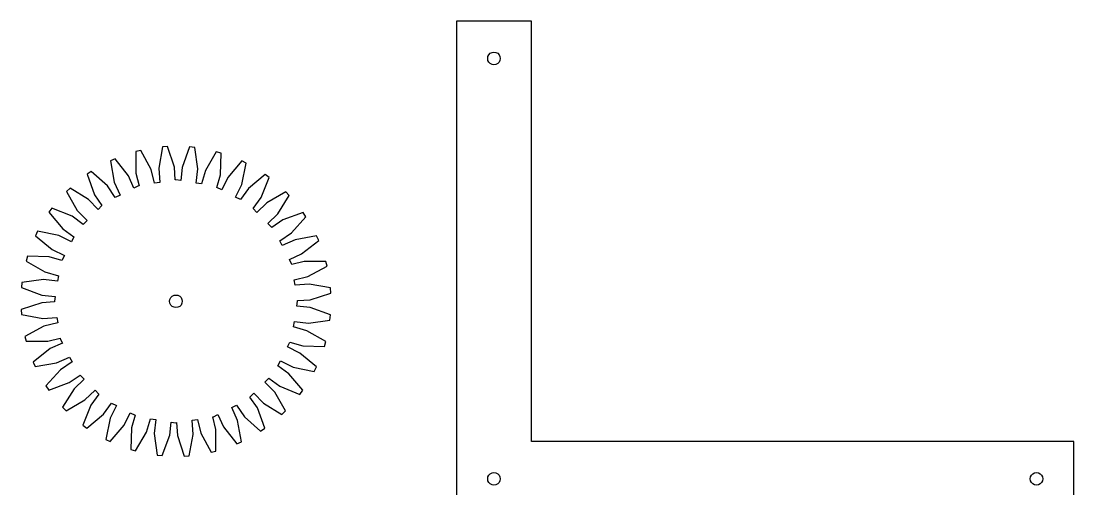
# Model space of a CAD drawing. Header units: metres. Extents: x -192 to 96, y -75 to 83.
# Drawn here: x -16.6 to 96, y 32.9 to 83 of the extents above; entities that cross this region are included whole.
import ezdxf

# ---------------------------------------------------------------- set-up
doc = ezdxf.new("R2010")
doc.units = ezdxf.units.M

msp = doc.modelspace()

# ---------------------------------------------------------------- linework, layer by layer
for p, q in [((38, 83), (30, 83)), ((30, 83), (30, 30)), ((38, 38), (38, 83)), ((33.325, 79), (33.358, 79.2086)), ((33.358, 78.7914), (33.325, 79)), ((33.358, 79.2086), (33.4539, 79.3967)), ((33.4539, 79.3967), (33.6033, 79.5461)), ((33.6033, 79.5461), (33.7914, 79.642)), ((33.7914, 79.642), (34, 79.675)), ((34, 79.675), (34.2086, 79.642)), ((34.2086, 79.642), (34.3967, 79.5461)), ((34.3967, 79.5461), (34.5461, 79.3967)), ((34.5461, 79.3967), (34.642, 79.2086)), ((34.642, 79.2086), (34.675, 79)), ((34.675, 79), (34.642, 78.7914)), ((33.4539, 78.6032), (33.358, 78.7914)), ((33.6033, 78.4539), (33.4539, 78.6032)), ((33.7914, 78.358), (33.6033, 78.4539)), ((34, 78.325), (33.7914, 78.358)), ((34.2086, 78.358), (34, 78.325)), ((34.3967, 78.4539), (34.2086, 78.358)), ((34.5461, 78.6032), (34.3967, 78.4539)), ((34.642, 78.7914), (34.5461, 78.6032)), ((-4.27412, 69.0231), (-4.27559, 66.7039)), ((-3.74857, 69.1542), (-4.27412, 69.0231)), ((-2.65843, 67.1071), (-3.74857, 69.1542)), ((-1.42679, 69.5219), (-1.83098, 67.2382)), ((-0.886475, 69.5597), (-1.42679, 69.5219)), ((-0.168381, 67.3544), (-0.886475, 69.5597)), ((1.46385, 69.5187), (0.66925, 67.3398)), ((2.00253, 69.4621), (1.46385, 69.5187)), ((2.32677, 67.1656), (2.00253, 69.4621)), ((4.31006, 69.0135), (3.14917, 67.0058)), ((4.83072, 68.8642), (4.31006, 69.0135)), ((4.75124, 66.5463), (4.83072, 68.8642)), ((-6.49677, 68.2578), (-6.99159, 68.0375)), ((-6.99159, 68.0375), (-6.5903, 65.7533)), ((-5.06773, 66.4311), (-6.49677, 68.2578)), ((7.0253, 68.0218), (5.53339, 66.2461)), ((7.51213, 67.7844), (7.0253, 68.0218)), ((7.03136, 65.5155), (7.51213, 67.7844)), ((-9.04756, 66.8979), (-9.49661, 66.595)), ((-9.49661, 66.595), (-8.70477, 64.4151)), ((-7.32303, 65.3471), (-9.04756, 66.8979)), ((-4.48611, 65.1248), (-5.06773, 66.4311)), ((-4.27559, 66.7039), (-3.94432, 65.3753)), ((-2.2919, 65.637), (-2.65843, 67.1071)), ((-1.83098, 67.2382), (-1.72528, 65.7267)), ((-0.072861, 65.9885), (-0.168381, 67.3544)), ((0.66925, 67.3398), (0.519775, 65.9177)), ((2.16817, 65.6566), (2.32677, 67.1656)), ((3.14917, 67.0058), (2.73648, 65.5666)), ((4.36179, 65.1882), (4.75124, 66.5463)), ((9.52708, 66.5737), (7.7495, 65.084)), ((9.96529, 66.2553), (9.52708, 66.5737)), ((-6.48584, 64.1059), (-7.32303, 65.3471)), ((-6.5903, 65.7533), (-5.97314, 64.3671)), ((-4.01721, 65.3637), (-4.48611, 65.1248)), ((-3.94432, 65.3753), (-4.01721, 65.3637)), ((-1.72528, 65.7267), (-2.2919, 65.637)), ((0, 66), (-0.072861, 65.9885)), ((0.519775, 65.9177), (0, 66)), ((2.73648, 65.5666), (2.16817, 65.6566)), ((5.53339, 66.2461), (4.88689, 64.9206)), ((6.37213, 64.1638), (7.03136, 65.5155)), ((9.09784, 64.1044), (9.96529, 66.2553)), ((-11.3235, 65.1156), (-11.7131, 64.7394)), ((-11.7131, 64.7394), (-10.5547, 62.7301)), ((-9.35583, 63.8879), (-11.3235, 65.1156)), ((-8.70477, 64.4151), (-7.91467, 63.2437)), ((-5.97314, 64.3671), (-6.48584, 64.1059)), ((4.88689, 64.9206), (4.36179, 65.1882)), ((6.88945, 63.9003), (6.37213, 64.1638)), ((7.7495, 65.084), (6.88945, 63.9003)), ((11.7394, 64.7131), (9.73013, 63.5547)), ((10.8879, 62.3558), (12.1156, 64.3235)), ((12.1156, 64.3235), (11.7394, 64.7131)), ((-8.33139, 62.827), (-9.35583, 63.8879)), ((-7.91467, 63.2437), (-8.33139, 62.827)), ((8.23779, 62.9206), (9.09784, 64.1044)), ((9.73013, 63.5547), (8.64835, 62.5101)), ((-13.2553, 62.9653), (-13.5737, 62.5271)), ((-13.5737, 62.5271), (-12.084, 60.7495)), ((-11.1044, 62.0978), (-13.2553, 62.9653)), ((-9.92062, 61.2378), (-11.1044, 62.0978)), ((-10.5547, 62.7301), (-9.51007, 61.6483)), ((8.64835, 62.5101), (8.23779, 62.9206)), ((9.82703, 61.3314), (10.8879, 62.3558)), ((13.595, 62.4966), (11.4151, 61.7048)), ((12.3471, 60.323), (13.8979, 62.0476)), ((13.8979, 62.0476), (13.595, 62.4966)), ((-9.51007, 61.6483), (-9.92062, 61.2378)), ((10.2437, 60.9147), (9.82703, 61.3314)), ((11.4151, 61.7048), (10.2437, 60.9147)), ((-14.7844, 60.5121), (-15.0218, 60.0253)), ((-15.0218, 60.0253), (-13.2461, 58.5334)), ((-12.5155, 60.0314), (-14.7844, 60.5121)), ((-11.1638, 59.3721), (-12.5155, 60.0314)), ((-12.084, 60.7495), (-10.9003, 59.8895)), ((-10.9003, 59.8895), (-11.1638, 59.3721)), ((11.1059, 59.4858), (12.3471, 60.323)), ((15.0375, 59.9916), (12.7533, 59.5903)), ((15.2578, 59.4968), (15.0375, 59.9916)), ((-13.2461, 58.5334), (-11.9206, 57.8869)), ((11.3671, 58.9731), (11.1059, 59.4858)), ((12.7533, 59.5903), (11.3671, 58.9731)), ((13.4311, 58.0677), (15.2578, 59.4968)), ((-15.8642, 57.8307), (-16.0135, 57.3101)), ((-13.5463, 57.7512), (-15.8642, 57.8307)), ((-12.1882, 57.3618), (-13.5463, 57.7512)), ((-11.9206, 57.8869), (-12.1882, 57.3618)), ((12.1248, 57.4861), (13.4311, 58.0677)), ((12.3637, 57.0172), (12.1248, 57.4861)), ((-16.0135, 57.3101), (-14.0058, 56.1492)), ((12.3753, 56.9443), (12.3637, 57.0172)), ((13.7039, 57.2756), (12.3753, 56.9443)), ((16.0231, 57.2741), (13.7039, 57.2756)), ((14.1071, 55.6584), (16.1542, 56.7486)), ((16.1542, 56.7486), (16.0231, 57.2741)), ((-14.1656, 55.3268), (-16.4621, 55.0025)), ((-12.6566, 55.1682), (-14.1656, 55.3268)), ((-14.0058, 56.1492), (-12.5666, 55.7365)), ((-12.5666, 55.7365), (-12.6566, 55.1682)), ((12.637, 55.2919), (14.1071, 55.6584)), ((12.7267, 54.7253), (12.637, 55.2919)), ((-16.4621, 55.0025), (-16.5187, 54.4639)), ((-16.5187, 54.4639), (-14.3398, 53.6693)), ((14.2382, 54.831), (12.7267, 54.7253)), ((16.5219, 54.4268), (14.2382, 54.831)), ((16.5597, 53.8865), (16.5219, 54.4268)), ((-12.9885, 52.9271), (-14.3544, 52.8316)), ((-14.3398, 53.6693), (-12.9177, 53.5198)), ((-12.9177, 53.5198), (-13, 53)), ((-13, 53), (-12.9885, 52.9271)), ((-0.674988, 53), (-0.641953, 53.2086)), ((-0.641953, 52.7914), (-0.674988, 53)), ((-0.641953, 53.2086), (-0.546082, 53.3967)), ((-0.546082, 53.3967), (-0.396744, 53.5461)), ((-0.396744, 53.5461), (-0.208572, 53.642)), ((-0.208572, 53.642), (0, 53.675)), ((0, 53.675), (0.208572, 53.642)), ((0.208572, 53.642), (0.396744, 53.5461)), ((0.396744, 53.5461), (0.546082, 53.3967)), ((0.546082, 53.3967), (0.641953, 53.2086)), ((0.641953, 53.2086), (0.674988, 53)), ((0.674988, 53), (0.641953, 52.7914)), ((12.9177, 52.4802), (13, 53)), ((12.9885, 53.0729), (14.3544, 53.1684)), ((13, 53), (12.9885, 53.0729)), ((14.3544, 53.1684), (16.5597, 53.8865)), ((-14.3544, 52.8316), (-16.5597, 52.1135)), ((-16.5597, 52.1135), (-16.5219, 51.5732)), ((-0.546082, 52.6033), (-0.641953, 52.7914)), ((-0.396744, 52.4539), (-0.546082, 52.6033)), ((-0.208572, 52.358), (-0.396744, 52.4539)), ((0, 52.325), (-0.208572, 52.358)), ((0.208572, 52.358), (0, 52.325)), ((0.396744, 52.4539), (0.208572, 52.358)), ((0.546082, 52.6033), (0.396744, 52.4539)), ((0.641953, 52.7914), (0.546082, 52.6033)), ((14.3398, 52.3307), (12.9177, 52.4802)), ((16.5187, 51.5361), (14.3398, 52.3307)), ((-16.5219, 51.5732), (-14.2382, 51.169)), ((-14.2382, 51.169), (-12.7267, 51.2747)), ((-12.637, 50.7081), (-14.1071, 50.3416)), ((-12.7267, 51.2747), (-12.637, 50.7081)), ((12.5666, 50.2635), (12.6566, 50.8318)), ((12.6566, 50.8318), (14.1656, 50.6732)), ((14.1656, 50.6732), (16.4621, 50.9975)), ((16.4621, 50.9975), (16.5187, 51.5361)), ((-14.1071, 50.3416), (-16.1542, 49.2514)), ((14.0058, 49.8508), (12.5666, 50.2635)), ((16.0135, 48.6899), (14.0058, 49.8508)), ((-16.1542, 49.2514), (-16.0231, 48.7259)), ((-16.0231, 48.7259), (-13.7039, 48.7244)), ((-13.7039, 48.7244), (-12.3753, 49.0557)), ((-12.1248, 48.5139), (-13.4311, 47.9323)), ((-12.3753, 49.0557), (-12.3637, 48.9828)), ((-12.3637, 48.9828), (-12.1248, 48.5139)), ((11.9206, 48.1131), (12.1882, 48.6382)), ((12.1882, 48.6382), (13.5463, 48.2488)), ((15.8642, 48.1693), (16.0135, 48.6899)), ((-13.4311, 47.9323), (-15.2578, 46.5032)), ((13.2461, 47.4666), (11.9206, 48.1131)), ((15.0218, 45.9747), (13.2461, 47.4666)), ((13.5463, 48.2488), (15.8642, 48.1693)), ((-15.2578, 46.5032), (-15.0375, 46.0084)), ((-15.0375, 46.0084), (-12.7533, 46.4097)), ((-12.7533, 46.4097), (-11.3671, 47.0269)), ((-11.1059, 46.5142), (-12.3471, 45.677)), ((-11.3671, 47.0269), (-11.1059, 46.5142)), ((10.9003, 46.1105), (11.1638, 46.6279)), ((11.1638, 46.6279), (12.5155, 45.9686)), ((-12.3471, 45.677), (-13.8979, 43.9524)), ((-11.4151, 44.2952), (-10.2437, 45.0853)), ((-10.2437, 45.0853), (-9.82703, 44.6686)), ((12.084, 45.2505), (10.9003, 46.1105)), ((13.5737, 43.4729), (12.084, 45.2505)), ((12.5155, 45.9686), (14.7844, 45.4879)), ((14.7844, 45.4879), (15.0218, 45.9747)), ((-13.8979, 43.9524), (-13.595, 43.5034)), ((-13.595, 43.5034), (-11.4151, 44.2952)), ((-9.82703, 44.6686), (-10.8879, 43.6442)), ((9.51007, 44.3517), (9.92062, 44.7622)), ((10.5547, 43.2699), (9.51007, 44.3517)), ((9.92062, 44.7622), (11.1044, 43.9022)), ((11.1044, 43.9022), (13.2553, 43.0347)), ((-10.8879, 43.6442), (-12.1156, 41.6765)), ((-9.73013, 42.4453), (-8.64835, 43.4899)), ((-8.23779, 43.0794), (-9.09784, 41.8956)), ((-8.64835, 43.4899), (-8.23779, 43.0794)), ((7.91467, 42.7563), (8.33139, 43.173)), ((8.33139, 43.173), (9.35583, 42.1121)), ((11.7131, 41.2606), (10.5547, 43.2699)), ((13.2553, 43.0347), (13.5737, 43.4729)), ((-12.1156, 41.6765), (-11.7394, 41.2869)), ((-11.7394, 41.2869), (-9.73013, 42.4453)), ((-9.09784, 41.8956), (-9.96529, 39.7447)), ((-7.7495, 40.916), (-6.88945, 42.0997)), ((-6.37213, 41.8362), (-7.03136, 40.4845)), ((-6.88945, 42.0997), (-6.37213, 41.8362)), ((5.97314, 41.6329), (6.48584, 41.8941)), ((6.48584, 41.8941), (7.32303, 40.6529)), ((8.70477, 41.5849), (7.91467, 42.7563)), ((9.35583, 42.1121), (11.3235, 40.8844)), ((-9.52708, 39.4263), (-7.7495, 40.916)), ((-5.53339, 39.7539), (-4.88689, 41.0794)), ((-4.88689, 41.0794), (-4.36179, 40.8118)), ((-4.36179, 40.8118), (-4.75124, 39.4537)), ((3.94432, 40.6247), (4.01721, 40.6363)), ((4.27559, 39.2961), (3.94432, 40.6247)), ((4.01721, 40.6363), (4.48611, 40.8752)), ((4.48611, 40.8752), (5.06773, 39.5689)), ((6.5903, 40.2467), (5.97314, 41.6329)), ((7.32303, 40.6529), (9.04756, 39.1021)), ((9.49661, 39.405), (8.70477, 41.5849)), ((11.3235, 40.8844), (11.7131, 41.2606)), ((-9.96529, 39.7447), (-9.52708, 39.4263)), ((-7.03136, 40.4845), (-7.51213, 38.2156)), ((-7.0253, 37.9782), (-5.53339, 39.7539)), ((-4.75124, 39.4537), (-4.83072, 37.1358)), ((-3.14917, 38.9942), (-2.73648, 40.4334)), ((-2.73648, 40.4334), (-2.16817, 40.3434)), ((-2.16817, 40.3434), (-2.32677, 38.8344)), ((-0.66925, 38.6602), (-0.519775, 40.0823)), ((-0.519775, 40.0823), (0, 40)), ((0, 40), (0.072861, 40.0115)), ((0.072861, 40.0115), (0.168381, 38.6456)), ((1.72528, 40.2733), (2.2919, 40.363)), ((1.83098, 38.7618), (1.72528, 40.2733)), ((2.2919, 40.363), (2.65843, 38.8929)), ((5.06773, 39.5689), (6.49677, 37.7422)), ((6.99159, 37.9625), (6.5903, 40.2467)), ((9.04756, 39.1021), (9.49661, 39.405)), ((-4.31006, 36.9865), (-3.14917, 38.9942)), ((-2.32677, 38.8344), (-2.00253, 36.5379)), ((-1.46385, 36.4813), (-0.66925, 38.6602)), ((0.168381, 38.6456), (0.886475, 36.4403)), ((1.42679, 36.4781), (1.83098, 38.7618)), ((2.65843, 38.8929), (3.74857, 36.8458)), ((4.27412, 36.9769), (4.27559, 39.2961)), ((-7.51213, 38.2156), (-7.0253, 37.9782)), ((6.49677, 37.7422), (6.99159, 37.9625)), ((96, 38), (38, 38)), ((96, 30), (96, 38)), ((-4.83072, 37.1358), (-4.31006, 36.9865)), ((-2.00253, 36.5379), (-1.46385, 36.4813)), ((0.886475, 36.4403), (1.42679, 36.4781)), ((3.74857, 36.8458), (4.27412, 36.9769)), ((33.325, 34), (33.358, 34.2086)), ((33.358, 33.7914), (33.325, 34)), ((33.358, 34.2086), (33.4539, 34.3967)), ((33.4539, 33.6033), (33.358, 33.7914)), ((33.4539, 34.3967), (33.6033, 34.5461)), ((33.6033, 34.5461), (33.7914, 34.642)), ((33.7914, 34.642), (34, 34.675)), ((34, 34.675), (34.2086, 34.642)), ((34.2086, 34.642), (34.3967, 34.5461)), ((34.3967, 34.5461), (34.5461, 34.3967)), ((34.5461, 34.3967), (34.642, 34.2086)), ((34.642, 33.7914), (34.5461, 33.6033)), ((34.642, 34.2086), (34.675, 34)), ((34.675, 34), (34.642, 33.7914)), ((91.325, 34), (91.358, 34.2086)), ((91.358, 33.7914), (91.325, 34)), ((91.358, 34.2086), (91.4539, 34.3967)), ((91.4539, 33.6033), (91.358, 33.7914)), ((91.4539, 34.3967), (91.6032, 34.5461)), ((91.6032, 34.5461), (91.7914, 34.642)), ((91.7914, 34.642), (92, 34.675)), ((92, 34.675), (92.2086, 34.642)), ((92.2086, 34.642), (92.3967, 34.5461)), ((92.3967, 34.5461), (92.5461, 34.3967)), ((92.5461, 34.3967), (92.642, 34.2086)), ((92.642, 33.7914), (92.5461, 33.6033)), ((92.642, 34.2086), (92.675, 34)), ((92.675, 34), (92.642, 33.7914)), ((33.6033, 33.4539), (33.4539, 33.6033)), ((33.7914, 33.358), (33.6033, 33.4539)), ((34, 33.325), (33.7914, 33.358)), ((34.2086, 33.358), (34, 33.325)), ((34.3967, 33.4539), (34.2086, 33.358)), ((34.5461, 33.6033), (34.3967, 33.4539)), ((91.6032, 33.4539), (91.4539, 33.6033)), ((91.7914, 33.358), (91.6032, 33.4539)), ((92, 33.325), (91.7914, 33.358)), ((92.2086, 33.358), (92, 33.325)), ((92.3967, 33.4539), (92.2086, 33.358)), ((92.5461, 33.6033), (92.3967, 33.4539))]:
    msp.add_line(p, q)

doc.saveas('drawing.dxf')
